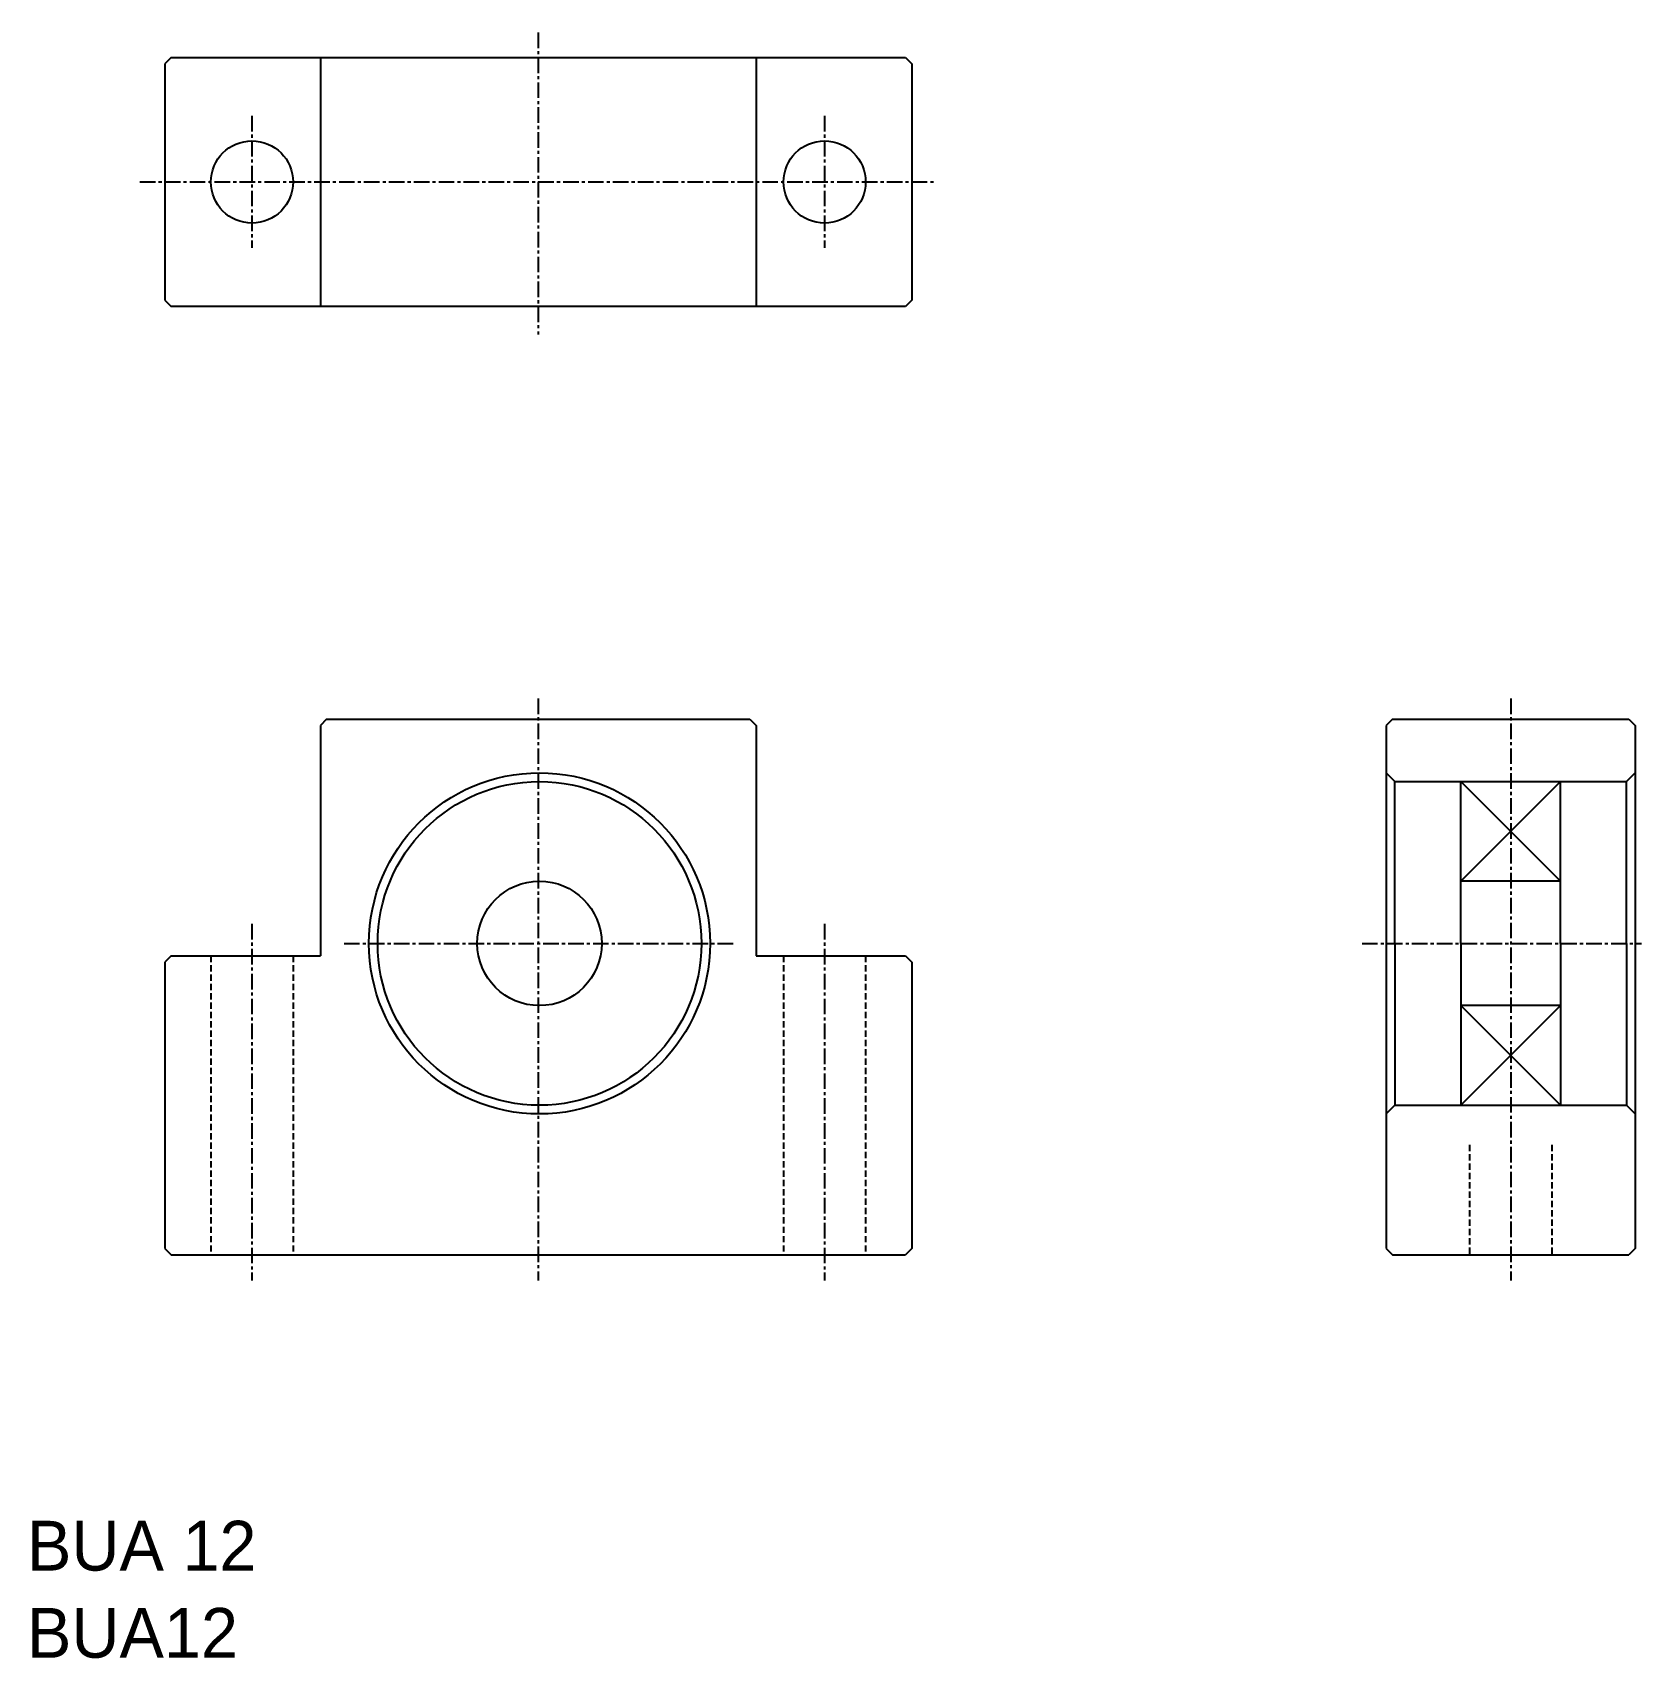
# Model space of a CAD drawing. Extents: x -2 to 127, y 53 to 183.
import ezdxf

# ---------------------------------------------------------------- set-up
doc = ezdxf.new("R2010")
doc.units = 0
doc.linetypes.add('CENTER', pattern=[2, 1.25, -0.25, 0.25, -0.25])
doc.linetypes.add('DASHED', pattern=[0.75, 0.5, -0.25])
doc.layers.get('0').update_dxf_attribs({"linetype": 'CONTINUOUS'})
doc.layers.add('CENTER', color=1, linetype='CENTER')

msp = doc.modelspace()

# ---------------------------------------------------------------- linework, layer by layer
at = {"color": 7, "linetype": 'CONTINUOUS'}
for p, q in [((9.18, 181.39), (8.68, 180.89)), ((8.68, 180.89), (8.68, 161.89)), ((9.18, 181.39), (68.18, 181.39)), ((21.18, 181.39), (21.18, 161.39)), ((56.18, 181.39), (56.18, 161.39)), ((68.18, 181.39), (68.68, 180.89)), ((68.68, 180.89), (68.68, 161.89)), ((8.68, 161.89), (9.18, 161.39)), ((68.18, 161.39), (9.18, 161.39)), ((68.68, 161.89), (68.18, 161.39)), ((21.68, 128.24), (21.18, 127.74)), ((21.68, 128.24), (55.68, 128.24)), ((55.68, 128.24), (56.18, 127.74)), ((107.3, 128.24), (106.8, 127.74)), ((107.3, 128.24), (126.3, 128.24)), ((126.3, 128.24), (126.8, 127.74)), ((21.18, 127.74), (21.18, 109.24)), ((56.18, 127.74), (56.18, 109.24)), ((106.8, 127.74), (106.8, 85.74)), ((126.8, 127.74), (126.8, 85.74)), ((107.5, 123.24), (106.8, 123.94)), ((107.5, 123.24), (126.1, 123.24)), ((107.5, 110.24), (107.5, 123.24)), ((112.8, 110.24), (112.8, 123.24)), ((120.8, 110.24), (120.8, 123.24)), ((126.1, 123.24), (126.8, 123.94)), ((126.1, 110.24), (126.1, 123.24)), ((120.8, 115.24), (112.8, 115.24)), ((107.5, 110.24), (107.5, 97.24)), ((112.8, 110.24), (112.8, 97.24)), ((120.8, 110.24), (120.8, 97.24)), ((126.1, 110.24), (126.1, 97.24)), ((9.18, 109.24), (8.68, 108.74)), ((8.68, 108.74), (8.68, 85.74)), ((9.18, 109.24), (21.18, 109.24)), ((56.18, 109.24), (68.18, 109.24)), ((68.18, 109.24), (68.68, 108.74)), ((68.68, 108.74), (68.68, 85.74)), ((120.8, 105.24), (112.8, 105.24)), ((107.5, 97.24), (106.8, 96.54)), ((107.5, 97.24), (126.1, 97.24)), ((126.1, 97.24), (126.8, 96.54)), ((8.68, 85.74), (9.18, 85.24)), ((9.18, 85.24), (68.18, 85.24)), ((68.68, 85.74), (68.18, 85.24)), ((106.8, 85.74), (107.3, 85.24)), ((107.3, 85.24), (126.3, 85.24)), ((126.8, 85.74), (126.3, 85.24))]:
    msp.add_line(p, q, dxfattribs=at)
at = {"color": 3, "linetype": 'CONTINUOUS'}
for p, q in [((112.8, 115.24), (120.8, 123.24)), ((120.8, 115.24), (112.8, 123.24)), ((112.8, 97.24), (120.8, 105.24)), ((120.8, 97.24), (112.8, 105.24))]:
    msp.add_line(p, q, dxfattribs=at)
at = {"color": 3, "linetype": 'DASHED'}
for p, q in [((12.38, 109.24), (12.38, 85.24)), ((18.98, 109.24), (18.98, 85.24)), ((58.38, 109.24), (58.38, 85.24)), ((64.98, 109.24), (64.98, 85.24)), ((113.5, 94.06), (113.5, 85.24)), ((120.1, 94.06), (120.1, 85.24))]:
    msp.add_line(p, q, dxfattribs=at)
at = {"color": 7, "linetype": 'CONTINUOUS'}
for centre, radius in [((15.68, 171.39), 3.3), ((61.68, 171.39), 3.3), ((38.78, 110.24), 13.7), ((38.78, 110.24), 13), ((38.78, 110.24), 5)]:
    msp.add_circle(centre, radius, dxfattribs=at)
at = {"layer": 'CENTER', "color": 1, "linetype": 'CENTER'}
for p, q in [((38.68, 183.39), (38.68, 159.14)), ((15.68, 176.69), (15.68, 166.09)), ((61.68, 176.69), (61.68, 166.09)), ((6.68, 171.39), (70.68, 171.39)), ((38.68, 129.9), (38.68, 83.18)), ((116.8, 129.9), (116.8, 83.18)), ((15.68, 111.8), (15.68, 83.16)), ((61.68, 111.8), (61.68, 83.16)), ((23.08, 110.24), (54.48, 110.24)), ((104.86, 110.24), (127.3, 110.24))]:
    msp.add_line(p, q, dxfattribs=at)

# ---------------------------------------------------------------- texts
at = {"color": 7, "linetype": 'CONTINUOUS'}
for s, p in [('BUA 12', (-2.39, 59.87)), ('BUA12', (-2.39, 52.87))]:
    msp.add_text(s, height=4, dxfattribs=at).set_placement(p)

doc.saveas('drawing.dxf')
